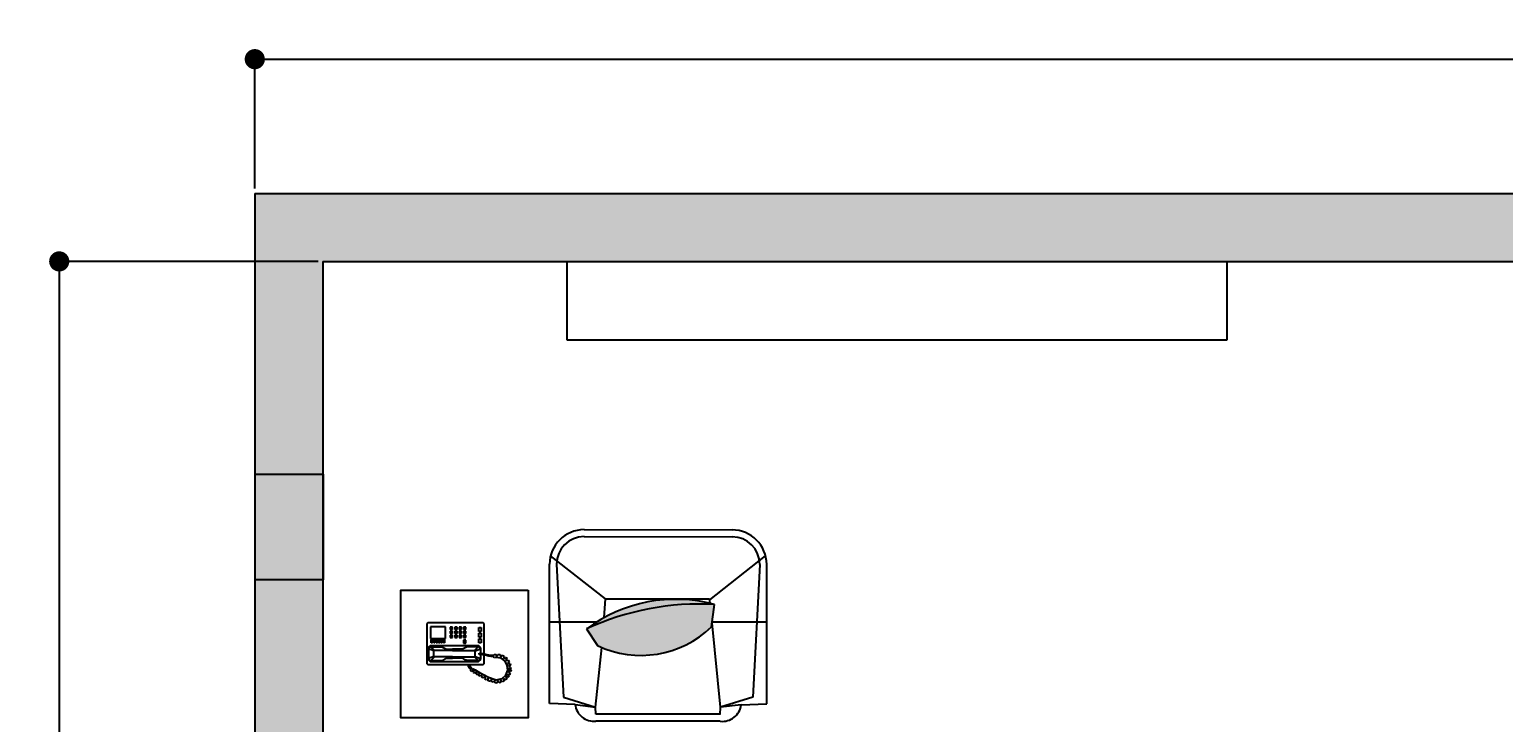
# Model space of a CAD drawing. Header units: inches. Extents: x -1202318 to 15458, y 120 to 819423.
# Drawn here: x 2437.7 to 2632.8, y 676.1 to 767.8 of the extents above; entities that cross this region are included whole.
import ezdxf

# ---------------------------------------------------------------- set-up
doc = ezdxf.new("R2010")
doc.units = ezdxf.units.IN
doc.header["$PDMODE"] = 98
doc.styles.add('style 2', font='', dxfattribs={"height": 6})
doc.styles.get('style 2').set_extended_font_data('Bahnschrift')
doc.dimstyles.new('ISO-25', dxfattribs={"dimtxt": 6, "dimasz": 2.67, "dimexe": 1.25, "dimexo": 0.625, "dimgap": 0.645, "dimtad": 0, "dimdec": 0, "dimlunit": 3, "dimtxsty": 'style 2', "dimblk": 'DOT', "dimcen": 2.485, "dimclrd": 3, "dimclrt": 256, "dimadec": 0, "dimazin": 0, "dimtfac": 1, "dimtdec": 0, "dimtmove": 0, "dimatfit": 3, "dimfxl": 1, "dimarcsym": 1})

# ---------------------------------------------------------------- blocks, each defined once
blk = doc.blocks.new('A$C221E0E82')
for p, q in [((310.8, 1499), (116.5, 1746.3)), ((770.1, 1751), (154, 1751)), ((154, 1720.4), (741.4, 1689.7)), ((409, 1751), (409, 1509.9)), ((774.2, 1638.1), (770.1, 1751)), ((741.4, 1689.7), (785.9, 1547.4)), ((774.2, 1638.1), (785.9, 1547.4)), ((0, 943.7), (1, 1598)), ((30.6, 943.7), (31.6, 1598)), ((325.8, 1500.5), (306, 1498.5)), ((430.4, 1507.1), (330.8, 1520.2)), ((785.9, 1547.4), (412.8, 1509.4)), ((817, 1545.9), (785.9, 1547.4)), ((815.9, 1545.4), (815.9, 995.8)), ((846.5, 1545.4), (846.5, 995.8)), ((306, 1037.9), (306, 1498.5)), ((306, 1037.9), (115.5, 795.4)), ((389.7, 1031.4), (306, 1037.9)), ((408, 790.7), (408, 1000.2)), ((439.3, 954.3), (513, 1002.3)), ((784.8, 994.3), (521.3, 1021.1)), ((740.3, 851.9), (784.8, 994.3)), ((773.2, 903.6), (784.8, 994.3)), ((815.9, 995.8), (784.8, 994.3)), ((153, 821.3), (740.3, 851.9)), ((773.2, 903.6), (769.1, 790.7)), ((769.1, 790.7), (153, 790.7)), ((554.5, 580.8), (559.2, 589.1)), ((559.2, 589.1), (570, 587)), ((564.9, 597.1), (570.3, 603.6)), ((570, 587), (564.9, 597.1)), ((581.5, 593.5), (567.8, 576.1)), ((570.3, 603.6), (578.6, 597.4)), ((577.2, 607.2), (584.1, 611.5)), ((578.6, 597.4), (577.2, 607.2)), ((600.6, 603.6), (581.5, 593.5)), ((584.1, 611.5), (592.7, 604.3)), ((591.6, 616.2), (599.2, 618.4)), ((592.7, 604.3), (591.6, 616.2)), ((599.2, 618.4), (603.9, 608.6)), ((622.3, 605.4), (600.6, 603.6)), ((603.9, 608.6), (608.2, 618.4)), ((608.2, 618.4), (614.4, 619.1)), ((614.4, 619.1), (616.9, 608.6)), ((616.9, 608.6), (620.8, 620.2)), ((620.8, 620.2), (627.7, 618.4)), ((643.2, 596.4), (622.3, 605.4)), ((627.7, 618.4), (628.1, 608.6)), ((628.1, 608.6), (636.4, 615.8)), ((636.4, 615.8), (642.1, 613)), ((642.1, 613), (641, 602.1)), ((641, 602.1), (648.6, 611.5)), ((659.1, 580.8), (643.2, 596.4)), ((648.6, 611.5), (654.4, 606.5)), ((654.4, 606.5), (650.1, 596.7)), ((650.1, 596.7), (660.2, 601)), ((664.9, 596.7), (659.8, 587)), ((659.8, 587), (670.3, 590.2)), ((660.2, 601), (664.9, 596.7)), ((670.3, 590.2), (673.1, 583)), ((551.6, 513), (555.9, 529.9)), ((552, 554.1), (562.4, 555.9)), ((552.7, 545.5), (552, 554.1)), ((552.3, 562.1), (553, 571.8)), ((562.4, 555.9), (552.3, 562.1)), ((556.6, 541.5), (552.7, 545.5)), ((553, 571.8), (564.6, 572.9)), ((564.6, 572.9), (554.5, 580.8)), ((555.6, 539.3), (556.6, 541.5)), ((555.9, 529.9), (555.6, 539.3)), ((560.2, 522.4), (555.9, 505.4)), ((561.3, 531), (560.2, 522.4)), ((567.5, 545.1), (561, 540.4)), ((561, 540.4), (561.3, 531)), ((567.8, 576.1), (566, 553.4)), ((566, 553.4), (567.5, 545.1)), ((652.2, 519.8), (664.1, 553.8)), ((664.1, 553.8), (659.1, 580.8)), ((660.9, 533.6), (671.3, 529.6)), ((672.4, 533.2), (660.9, 533.6)), ((673.1, 583), (664.5, 573.3)), ((664.5, 573.3), (675.7, 573.6)), ((667.4, 548.7), (675, 541.5)), ((677.1, 548.7), (667.4, 548.7)), ((677.1, 566.4), (667.7, 561)), ((667.7, 561), (678.9, 557.7)), ((671.3, 529.6), (668.1, 518.8)), ((675, 541.5), (672.4, 533.2)), ((675.7, 573.6), (677.1, 566.4)), ((678.9, 557.7), (677.1, 548.7)), ((415.1, 501), (411.6, 497.4)), ((411.6, 497.4), (411.6, 251.4)), ((548.7, 501), (415.1, 501)), ((432.9, 477.8), (432.9, 488.5)), ((432.9, 488.5), (450.8, 488.5)), ((450.8, 477.8), (432.9, 477.8)), ((450.8, 488.5), (450.8, 477.8)), ((457.9, 477.8), (457.9, 488.5)), ((457.9, 488.5), (475.7, 488.5)), ((475.7, 477.8), (457.9, 477.8)), ((475.7, 488.5), (475.7, 477.8)), ((482.9, 477.8), (482.9, 488.5)), ((482.9, 488.5), (500.7, 488.5)), ((500.7, 477.8), (482.9, 477.8)), ((500.7, 488.5), (500.7, 477.8)), ((522.1, 486.7), (513.2, 477.8)), ((513.2, 477.8), (513.2, 262.1)), ((520.3, 481.3), (518.5, 474.2)), ((518.5, 474.2), (534.5, 458.2)), ((518.5, 474.2), (518.5, 426.1)), ((527.4, 484.9), (520.3, 481.3)), ((547.1, 486.7), (522.1, 486.7)), ((527.4, 484.9), (547.1, 484.9)), ((536.3, 461.7), (527.4, 484.9)), ((534.5, 458.2), (536.3, 461.7)), ((534.5, 361.9), (534.5, 458.2)), ((561.3, 461.7), (536.3, 461.7)), ((547, 479.6), (547.3, 494.9)), ((552.4, 479.6), (547, 479.6)), ((547.3, 494.9), (551.6, 513)), ((553.4, 493.9), (552.4, 479.6)), ((552.7, 484.9), (570.2, 484.9)), ((573.8, 486.7), (552.9, 486.7)), ((555.9, 505.4), (553.4, 493.9)), ((593.4, 501), (554.9, 501)), ((561.3, 461.7), (570.2, 484.9)), ((563.1, 458.2), (561.3, 461.7)), ((579.1, 474.2), (563.1, 458.2)), ((563.1, 361.9), (563.1, 458.2)), ((570.2, 484.9), (577.3, 481.3)), ((582.7, 476), (573.8, 486.7)), ((577.3, 481.3), (579.1, 474.2)), ((579.1, 474.2), (579.1, 426.1)), ((582.7, 262.1), (582.7, 476)), ((596.9, 497.4), (593.4, 501)), ((596.9, 251.4), (596.9, 497.4)), ((613.6, 450.2), (620.1, 461)), ((620.1, 461), (631.7, 480.5)), ((631.7, 453.8), (622.3, 456.7)), ((622.3, 456.7), (628.1, 447.3)), ((639.2, 466.4), (628.8, 469.7)), ((628.8, 469.7), (634.6, 459.2)), ((631.7, 480.5), (639.2, 495.3)), ((634.6, 459.2), (631.7, 453.8)), ((634.6, 480.5), (642.1, 472.2)), ((644.3, 476.2), (634.6, 480.5)), ((639.2, 495.3), (641.8, 496)), ((642.1, 472.2), (639.2, 466.4)), ((640.7, 498.9), (652.2, 519.8)), ((641.8, 496), (640.7, 498.9)), ((641.4, 492.4), (647.9, 484.1)), ((651.1, 489.2), (641.4, 492.4)), ((647.9, 484.1), (644.3, 476.2)), ((649.7, 506.5), (655.1, 496.7)), ((659.8, 503.6), (649.7, 506.5)), ((655.1, 496.7), (651.1, 489.2)), ((668.1, 518.8), (657.3, 519.8)), ((657.3, 519.8), (663.8, 509.4)), ((663.8, 509.4), (659.8, 503.6)), ((441.9, 420.7), (431.2, 420.7)), ((431.2, 420.7), (431.2, 410.1)), ((431.2, 410.1), (441.9, 410.1)), ((441.9, 401.1), (431.2, 401.1)), ((431.2, 401.1), (431.2, 390.4)), ((441.9, 410.1), (441.9, 420.7)), ((441.9, 390.4), (441.9, 401.1)), ((449, 420.7), (449, 410.1)), ((459.7, 420.7), (449, 420.7)), ((449, 410.1), (459.7, 410.1)), ((459.7, 401.1), (449, 401.1)), ((449, 401.1), (449, 390.4)), ((459.7, 410.1), (459.7, 420.7)), ((459.7, 390.4), (459.7, 401.1)), ((477.5, 420.7), (466.8, 420.7)), ((466.8, 420.7), (466.8, 410.1)), ((466.8, 410.1), (477.5, 410.1)), ((477.5, 401.1), (466.8, 401.1)), ((466.8, 401.1), (466.8, 390.4)), ((477.5, 410.1), (477.5, 420.7)), ((477.5, 390.4), (477.5, 401.1)), ((502.5, 420.7), (488.2, 420.7)), ((488.2, 420.7), (488.2, 410.1)), ((488.2, 410.1), (502.5, 410.1)), ((502.5, 410.1), (502.5, 420.7)), ((518.5, 426.1), (522.1, 417.2)), ((522.1, 417.2), (527.4, 408.3)), ((527.4, 408.3), (529.2, 395.8)), ((529.2, 395.8), (529.2, 361.9)), ((570.2, 408.3), (568.4, 395.8)), ((568.4, 395.8), (568.4, 361.9)), ((575.5, 417.2), (570.2, 408.3)), ((579.1, 426.1), (575.5, 417.2)), ((596.9, 436.8), (603.5, 438.3)), ((606.8, 432.5), (596.9, 431.4)), ((603.5, 438.3), (607.5, 441.2)), ((611.1, 435), (606.8, 432.5)), ((607.5, 441.2), (612.2, 444.4)), ((616.2, 441.9), (611.1, 435)), ((612.2, 444.4), (614.4, 446.6)), ((618, 446.6), (613.6, 450.2)), ((614.4, 446.6), (618, 446.6)), ((622.7, 442.2), (616.2, 441.9)), ((626.6, 443.3), (622.7, 442.2)), ((628.1, 447.3), (626.6, 443.3)), ((429.4, 329.8), (429.4, 263.9)), ((481.1, 329.8), (429.4, 329.8)), ((431.2, 390.4), (441.9, 390.4)), ((441.9, 381.5), (431.2, 381.5)), ((431.2, 381.5), (431.2, 370.8)), ((431.2, 370.8), (441.9, 370.8)), ((441.9, 361.9), (431.2, 361.9)), ((431.2, 361.9), (431.2, 351.2)), ((431.2, 351.2), (441.9, 351.2)), ((441.9, 370.8), (441.9, 381.5)), ((441.9, 351.2), (441.9, 361.9)), ((449, 390.4), (459.7, 390.4)), ((459.7, 381.5), (449, 381.5)), ((449, 381.5), (449, 370.8)), ((449, 370.8), (459.7, 370.8)), ((449, 361.9), (449, 351.2)), ((459.7, 361.9), (449, 361.9)), ((449, 351.2), (459.7, 351.2)), ((459.7, 370.8), (459.7, 381.5)), ((459.7, 351.2), (459.7, 361.9)), ((466.8, 390.4), (477.5, 390.4)), ((477.5, 381.5), (466.8, 381.5)), ((466.8, 381.5), (466.8, 370.8)), ((466.8, 370.8), (477.5, 370.8)), ((477.5, 361.9), (466.8, 361.9)), ((466.8, 361.9), (466.8, 351.2)), ((466.8, 351.2), (477.5, 351.2)), ((477.5, 370.8), (477.5, 381.5)), ((477.5, 351.2), (477.5, 361.9)), ((481.1, 263.9), (481.1, 329.8)), ((486.4, 320.9), (486.4, 326.3)), ((486.4, 326.3), (500.7, 326.3)), ((500.7, 326.3), (500.7, 320.9)), ((522.1, 322.7), (527.4, 331.6)), ((527.4, 331.6), (529.2, 344.1)), ((529.2, 344.1), (529.2, 361.9)), ((534.5, 361.9), (534.5, 281.7)), ((563.1, 361.9), (563.1, 281.7)), ((568.4, 344.1), (568.4, 361.9)), ((570.2, 331.6), (568.4, 344.1)), ((575.5, 322.7), (570.2, 331.6)), ((429.4, 263.9), (481.1, 263.9)), ((500.7, 320.9), (486.4, 320.9)), ((486.4, 310.2), (486.4, 315.6)), ((486.4, 315.6), (500.7, 315.6)), ((500.7, 310.2), (486.4, 310.2)), ((486.4, 304.9), (500.7, 304.9)), ((486.4, 299.5), (486.4, 304.9)), ((500.7, 299.5), (486.4, 299.5)), ((486.4, 288.9), (486.4, 294.2)), ((486.4, 294.2), (500.7, 294.2)), ((500.7, 288.9), (486.4, 288.9)), ((486.4, 278.2), (486.4, 283.5)), ((486.4, 283.5), (500.7, 283.5)), ((500.7, 278.2), (486.4, 278.2)), ((486.4, 267.5), (486.4, 272.8)), ((486.4, 272.8), (500.7, 272.8)), ((500.7, 267.5), (486.4, 267.5)), ((500.7, 315.6), (500.7, 310.2)), ((500.7, 304.9), (500.7, 299.5)), ((500.7, 294.2), (500.7, 288.9)), ((500.7, 283.5), (500.7, 278.2)), ((500.7, 272.8), (500.7, 267.5)), ((513.2, 262.1), (520.3, 253.2)), ((518.5, 313.8), (522.1, 322.7)), ((518.5, 265.7), (518.5, 313.8)), ((518.5, 265.7), (534.5, 281.7)), ((520.3, 258.6), (518.5, 265.7)), ((536.3, 278.2), (527.4, 255)), ((534.5, 281.7), (536.3, 278.2)), ((561.3, 278.2), (536.3, 278.2)), ((563.1, 281.7), (561.3, 278.2)), ((561.3, 278.2), (570.2, 255)), ((579.1, 265.7), (563.1, 281.7)), ((573.8, 253.2), (582.7, 262.1)), ((579.1, 313.8), (575.5, 322.7)), ((577.3, 258.6), (579.1, 265.7)), ((579.1, 265.7), (579.1, 313.8)), ((411.6, 251.4), (415.1, 247.9)), ((415.1, 247.9), (593.4, 247.9)), ((527.4, 255), (520.3, 258.6)), ((520.3, 253.2), (573.8, 253.2)), ((527.4, 255), (570.2, 255)), ((570.2, 255), (577.3, 258.6)), ((593.4, 247.9), (596.9, 251.4))]:
    blk.add_line(p, q)
at = {"elevation": -2175.9}
blk.add_lwpolyline([(268.3, 696.6), (833, 696.6), (833, 132.2), (268.3, 132.2)], close=True, dxfattribs=at)
for centre, radius, start, end in [((154, 1598), 153, 90, 180), ((154, 1598), 122.4, 90, 180), ((764.9, 1555.4), 83.2, 353.41786, 83.57492), ((2424.7, 1434.5), 2118.9, 178.08564, 178.12742), ((966.9, 1348.9), 658.7, 164.92803, 216.79295), ((1514.1, 1453.9), 1185.2, 176.79351, 204.92747), ((104.6, 1194.6), 451.4, 334.78659, 43.80576), ((763.9, 986.3), 83.2, 276.42508, 6.58214), ((153, 943.7), 153, 180, 270), ((153, 943.7), 122.4, 180, 270)]:
    blk.add_arc(centre, radius, start, end)
blk = doc.blocks.new('_Dot')
at = {"color": 0, "linetype": 'ByBlock', "lineweight": -2}
blk.add_line((-0.5, 0), (-1, 0), dxfattribs=at)
at = {"color": 0, "linetype": 'ByBlock', "const_width": 0.5}
blk.add_lwpolyline([(-0.25, 0, 1), (0.25, 0, 1)], format="xyb", close=True, dxfattribs=at)
blk = doc.blocks.new('*D180')
at = {"color": 0, "lineweight": -2, "transparency": 16777216}
for p, q in [((2475.92, 737.09), (2440.42, 737.09)), ((2466.92, 137.09), (2440.42, 137.09))]:
    blk.add_line(p, q, dxfattribs=at)
at = {"color": 3, "lineweight": -2, "transparency": 16777216}
for p, q in [((2441.67, 734.42), (2441.67, 442.65)), ((2441.67, 139.76), (2441.67, 431.54))]:
    blk.add_line(p, q, dxfattribs=at)
at = {"layer": 'Defpoints', "color": 0, "transparency": 16777216}
for p in [(2476.55, 737.09), (2441.67, 137.09), (2467.55, 137.09)]:
    blk.add_point(p, dxfattribs=at)
at = {"color": 3, "lineweight": -2, "transparency": 16777216, "xscale": 2.67, "yscale": 2.67, "zscale": 2.67}
for p, rotation in [((2441.67, 737.09), 90), ((2441.67, 137.09), 270)]:
    blk.add_blockref('_Dot', p, dxfattribs=dict(at, rotation=rotation))
at = {"transparency": 16777216, "insert": (2441.67, 437.09), "char_height": 6, "attachment_point": 5, "rotation": 90, "style": 'style 2'}
blk.add_mtext("50'", dxfattribs=at)
blk = doc.blocks.new('*D182')
at = {"color": 0, "lineweight": -2, "transparency": 16777216}
for p, q in [((2467.55, 746.72), (2467.55, 765.1)), ((2826.55, 746.86), (2826.55, 765.1))]:
    blk.add_line(p, q, dxfattribs=at)
at = {"color": 3, "lineweight": -2, "transparency": 16777216}
for p, q in [((2470.22, 763.85), (2635.36, 763.85)), ((2823.88, 763.85), (2658.73, 763.85))]:
    blk.add_line(p, q, dxfattribs=at)
at = {"layer": 'Defpoints', "color": 0, "transparency": 16777216}
for p in [(2826.55, 763.85), (2467.55, 746.09), (2826.55, 746.24)]:
    blk.add_point(p, dxfattribs=at)
at = {"color": 3, "lineweight": -2, "transparency": 16777216, "xscale": 2.67, "yscale": 2.67, "zscale": 2.67, "rotation": 180}
blk.add_blockref('_Dot', (2467.55, 763.85), dxfattribs=at)
at = {"color": 3, "lineweight": -2, "transparency": 16777216, "xscale": 2.67, "yscale": 2.67, "zscale": 2.67}
blk.add_blockref('_Dot', (2826.55, 763.85), dxfattribs=at)
at = {"transparency": 16777216, "insert": (2647.05, 763.85), "char_height": 6, "attachment_point": 5, "style": 'style 2'}
blk.add_mtext('29\'-11"', dxfattribs=at)

msp = doc.modelspace()

# ---------------------------------------------------------------- hatches: boundary and pattern name
h = msp.add_hatch(color=250)
h.dxf.hatch_style = 1
h.paths.add_polyline_path([(2637.55, 373.09), (2637.55, 277.09), (2646.55, 277.09), (2646.55, 378.09), (2646.55, 382.09), (2476.55, 382.09), (2476.55, 544.09), (2498.26, 544.09), (2498.26, 548.09), (2476.55, 548.09), (2476.55, 737.09), (2640.55, 737.09), (2640.55, 734.09), (2644.55, 734.09), (2644.55, 737.09), (2817.55, 737.09), (2817.55, 677.09), (2644.55, 677.09), (2644.55, 701.09), (2640.55, 701.09), (2640.55, 548.09), (2626.68, 548.09), (2626.68, 544.09), (2660.13, 544.09), (2660.13, 548.09), (2644.55, 548.09), (2644.55, 673.09), (2817.55, 673.09), (2817.55, 548.09), (2714.23, 548.09), (2714.23, 544.09), (2817.55, 544.09), (2817.55, 382.09), (2738.91, 382.09, -0.020116), (2732.42, 382.09), (2723.92, 382.09), (2723.92, 378.09), (2817.55, 378.09), (2817.55, 315.42), (2817.55, 226.09), (2646.55, 226.09), (2646.55, 229.09), (2637.55, 229.09), (2637.55, 217.09), (2827.37, 217.09), (2826.55, 548.09), (2826.55, 746.09), (2467.55, 746.09), (2467.55, 373.09)])
h = msp.add_hatch(color=30)
h.dxf.hatch_style = 1
h.paths.add_polyline_path([(2513.13, 596.92), (2511.69, 594.72, 0.123378), (2528.62, 591.47), (2528.23, 594.45, 0.3106)])
h.paths.add_polyline_path([(2528, 688.71), (2528.39, 691.69, 0.123378), (2511.47, 688.44), (2512.9, 686.24, 0.3106)])
h.paths.add_polyline_path([(2511.47, 688.44, -0.123378), (2528.39, 691.69, 0.230247)])
h.paths.add_polyline_path([(2528.62, 591.47, -0.123378), (2511.69, 594.72, 0.230247)])
h.paths.add_polyline_path([(2496.51, 632.9), (2494.28, 632.9, 0.008216), (2494.57, 632.09)])
h.paths.add_polyline_path([(2494.28, 632.9), (2493.93, 632.9, 0.012713), (2494.35, 631.99), (2494.57, 632.09, -0.008216)])

# ---------------------------------------------------------------- linework, layer by layer
for p, q in [((2467.55, 746.09), (2826.55, 746.09)), ((2467.55, 746.09), (2467.55, 137.09)), ((2467.55, 736.37), (2467.55, 137.09)), ((2476.55, 737.09), (2476.55, 548.09)), ((2476.55, 737.09), (2640.55, 737.09)), ((2508.83, 737.09), (2508.83, 726.69)), ((2596.22, 726.69), (2596.22, 737.09)), ((2508.83, 726.69), (2596.22, 726.69))]:
    msp.add_line(p, q)
at = {"linetype": 'ByBlock'}
msp.add_lwpolyline([(2467.6, 708.93), (2476.6, 708.93), (2476.6, 694.93), (2467.6, 694.93)], dxfattribs=at)

# ---------------------------------------------------------------- block references
at = {"xscale": 0.02991713564916693, "yscale": 0.02991713564916693, "zscale": 0.02991713564916693, "rotation": 270}
msp.add_blockref('A$C221E0E82', (2482.91, 701.59), dxfattribs=at)

# ---------------------------------------------------------------- dimensions: what is measured, and where the dimension line sits
dim = msp.add_linear_dim(base=(2826.55, 763.85), p1=(2467.55, 746.09), p2=(2826.55, 746.24), dimstyle='ISO-25')
dim.commit()
dim.dimension.update_dxf_attribs({"geometry": '*D182', "text_midpoint": (2647.05, 763.85)})
dim = msp.add_linear_dim(base=(2441.67, 137.09), p1=(2476.55, 737.09), p2=(2467.55, 137.09), angle=90, dimstyle='ISO-25')
dim.commit()
dim.dimension.update_dxf_attribs({"geometry": '*D180', "text_midpoint": (2441.67, 437.09)})

doc.saveas('drawing.dxf')
